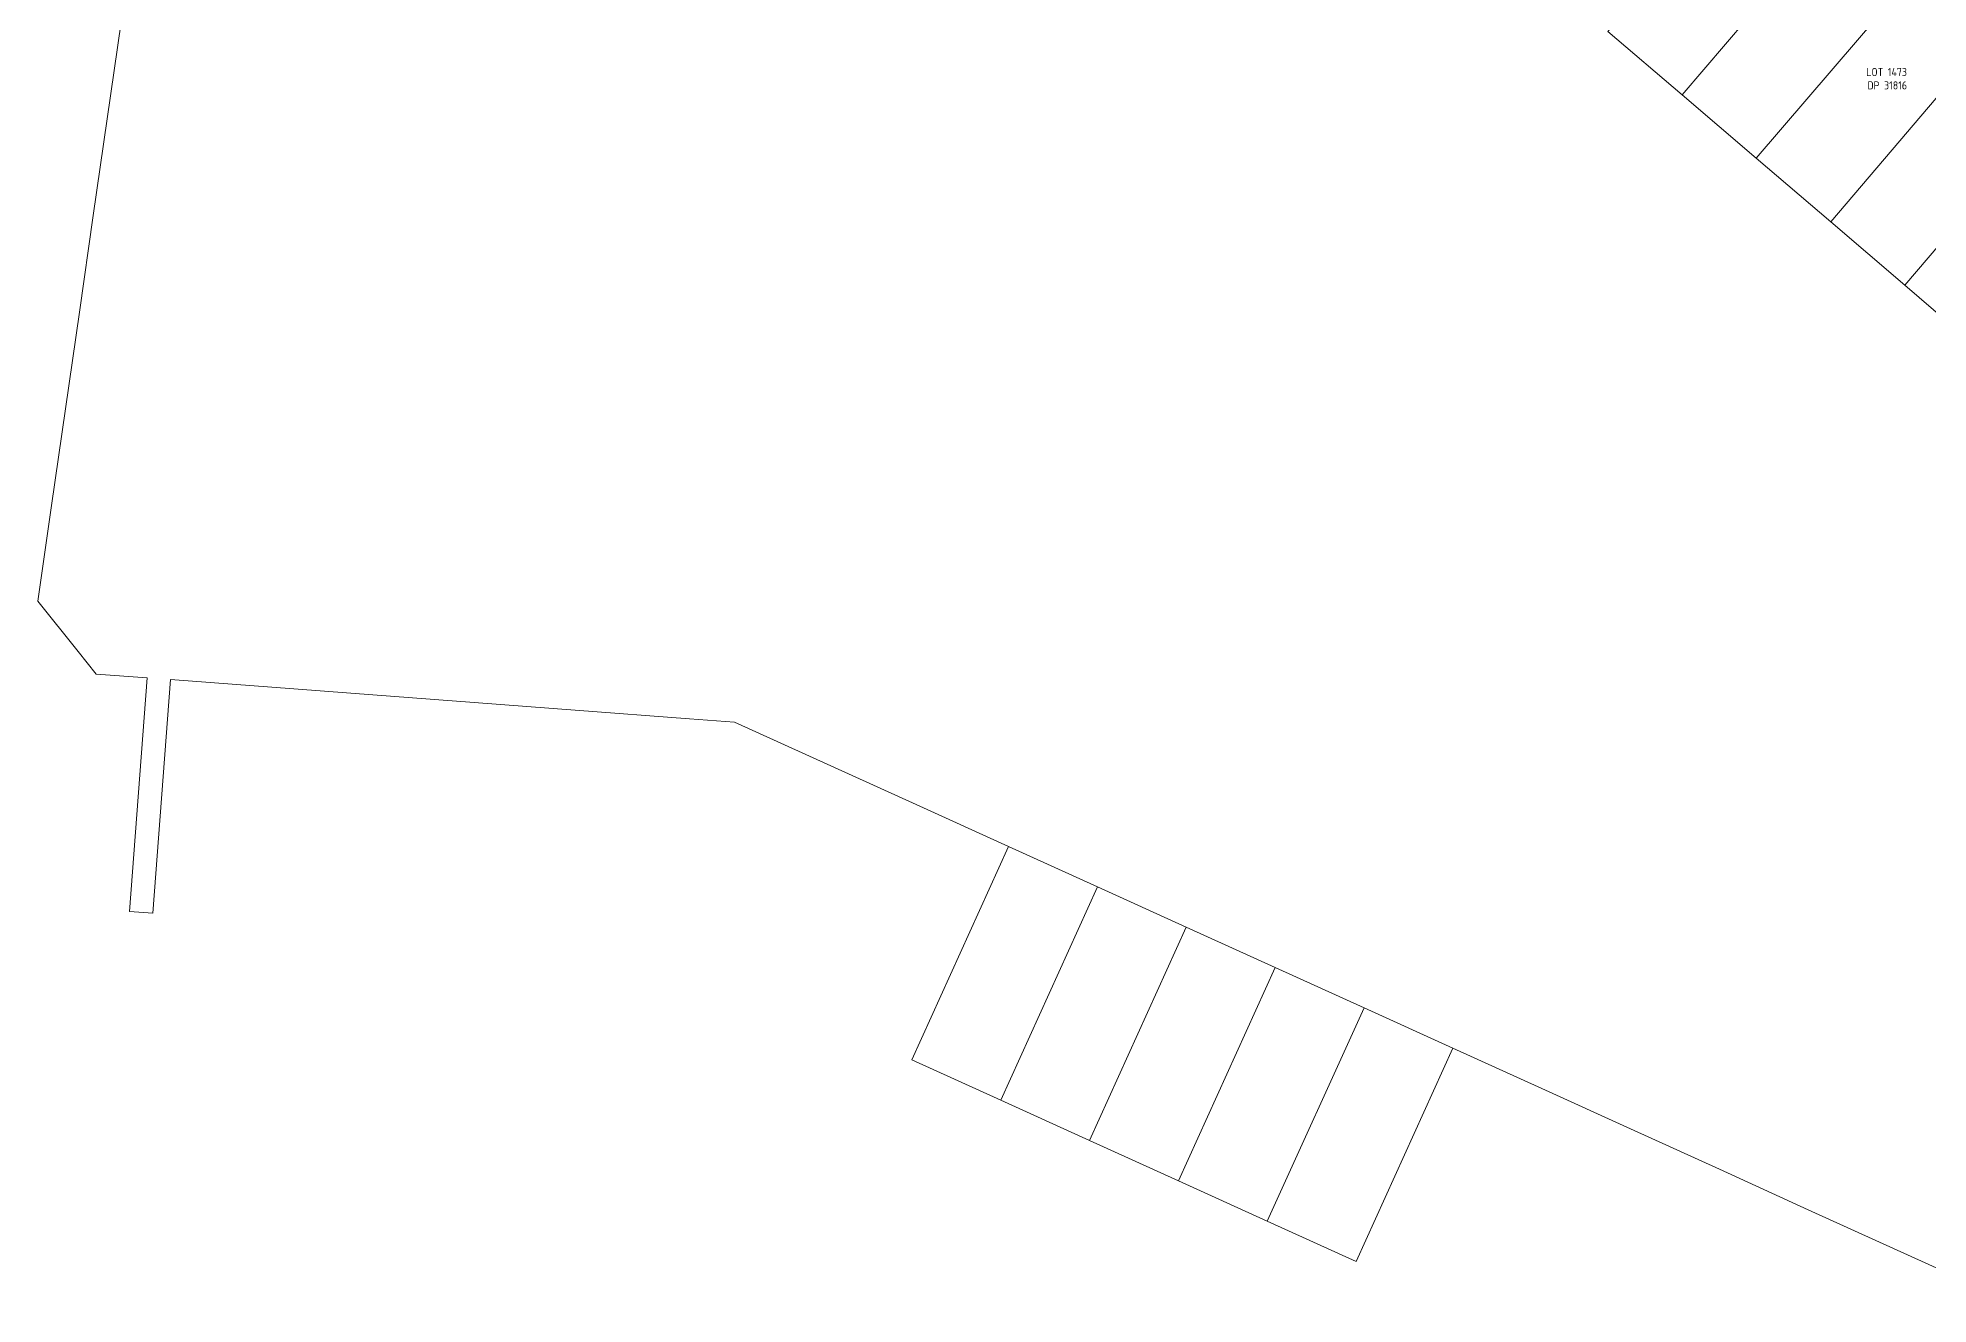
# Model space of a CAD drawing. Header units: metres. Extents: x 283062 to 284231, y 6112747 to 6113727.
# Drawn here: x 283062.1 to 283357.4, y 6113164.9 to 6113362.6 of the extents above; entities that cross this region are included whole.
import ezdxf

# ---------------------------------------------------------------- set-up
doc = ezdxf.new("R2010")
doc.units = ezdxf.units.M
doc.layers.add('_User Miscellaneous8', color=7, linetype='Continuous')
doc.layers.add('Cadastre Land Parcels_SP_EXT', color=9, linetype='Continuous', lineweight=5)
doc.styles.get("Standard").update_dxf_attribs({"font": 'isocp.shx'})

msp = doc.modelspace()

# ---------------------------------------------------------------- linework, layer by layer
at = {"layer": 'Cadastre Land Parcels_SP_EXT', "color": 251, "linetype": 'Continuous', "lineweight": 15, "true_color": 0x636466}
for points in [[(283342.68, 6113381.41), (283331.09, 6113391.31), (283307.35, 6113363.57), (283318.95, 6113353.67), (283342.68, 6113381.41)], [(283354.26, 6113371.5), (283342.68, 6113381.41), (283318.95, 6113353.67), (283330.54, 6113343.78), (283354.26, 6113371.5)], [(283365.85, 6113361.6), (283362.33, 6113364.6), (283354.26, 6113371.5), (283330.54, 6113343.78), (283342.17, 6113333.86), (283365.85, 6113361.6)], [(283377.44, 6113351.7), (283365.85, 6113361.6), (283342.17, 6113333.86), (283353.75, 6113323.95), (283377.44, 6113351.7)], [(283389.02, 6113341.79), (283377.8, 6113351.38), (283377.44, 6113351.7), (283353.75, 6113323.95), (283365.33, 6113314.04), (283389.02, 6113341.79)], [(283227.63, 6113230.02), (283213.75, 6113236.32), (283198.63, 6113203.01), (283212.51, 6113196.71), (283227.63, 6113230.02)], [(283241.51, 6113223.72), (283227.63, 6113230.02), (283212.51, 6113196.71), (283226.39, 6113190.41), (283241.51, 6113223.72)], [(283255.39, 6113217.42), (283241.51, 6113223.72), (283226.39, 6113190.41), (283240.27, 6113184.11), (283255.39, 6113217.42)], [(283269.27, 6113211.12), (283255.39, 6113217.42), (283240.27, 6113184.11), (283254.15, 6113177.81), (283269.27, 6113211.12)], [(283283.15, 6113204.82), (283269.27, 6113211.12), (283254.15, 6113177.81), (283268.03, 6113171.51), (283283.15, 6113204.82)]]:
    msp.add_lwpolyline(points, close=True, dxfattribs=at)
for points in [[(283075.1, 6113365.02), (283072.93, 6113349.94), (283070.76, 6113334.85), (283068.59, 6113319.76), (283066.42, 6113304.68), (283064.25, 6113289.59), (283062.1, 6113274.61), (283068.38, 6113266.77), (283071.21, 6113263.25), (283079.18, 6113262.65), (283076.44, 6113226.17), (283080.09, 6113225.9), (283082.83, 6113262.38), (283098.64, 6113261.19), (283114.45, 6113260), (283130.25, 6113258.81), (283146.06, 6113257.62), (283163.9, 6113256.28), (283170.94, 6113255.75), (283185.99, 6113248.92), (283199.87, 6113242.62), (283213.75, 6113236.32), (283227.63, 6113230.02), (283241.51, 6113223.72), (283255.39, 6113217.42), (283269.27, 6113211.12), (283283.15, 6113204.82), (283297.03, 6113198.52), (283310.91, 6113192.22), (283324.79, 6113185.92), (283338.66, 6113179.62), (283352.54, 6113173.32), (283371.18, 6113164.87)], [(283365.33, 6113314.04), (283353.75, 6113323.95), (283342.17, 6113333.86), (283330.54, 6113343.78), (283318.95, 6113353.67), (283307.35, 6113363.57)]]:
    msp.add_lwpolyline(points, dxfattribs=at)

# ---------------------------------------------------------------- texts
at = {"layer": '_User Miscellaneous8', "color": 251, "linetype": 'Continuous', "true_color": 0x636466, "insert": (283346.69, 6113357.87), "char_height": 1.25, "attachment_point": 1}
msp.add_mtext_dynamic_manual_height_columns('\\pi1.0355;LOT 1473\\P\\pi1.2179;DP 31816', width=8.4978, gutter_width=4, heights=[3.57], dxfattribs=at)

doc.saveas('drawing.dxf')
